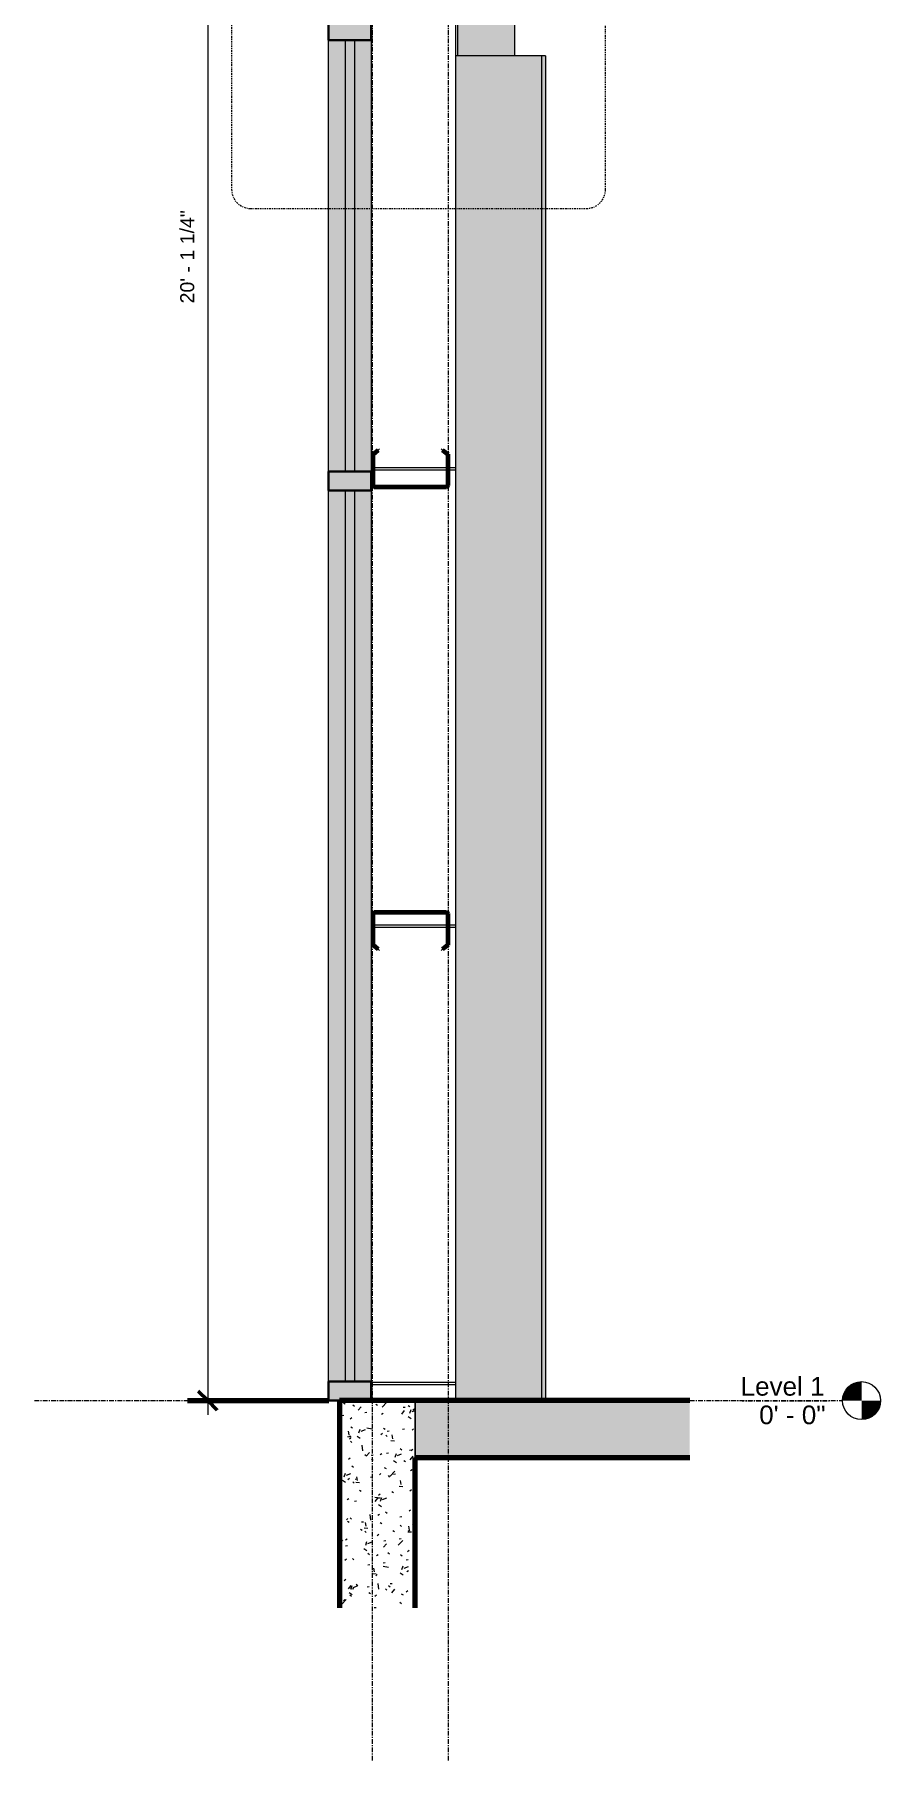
# Model space of a CAD drawing. Header units: inches. Extents: x 22745 to 23305, y -59 to 309.
# Drawn here: x 22865.5 to 22954.7, y -38 to 144.1 of the extents above; entities that cross this region are included whole.
import ezdxf

# ---------------------------------------------------------------- set-up
doc = ezdxf.new("R2010")
doc.units = ezdxf.units.IN
doc.header["$MEASUREMENT"] = 0
for name, pattern in [('Dash Dot 3_16_', [0.3125, 0.1875, -0.0625, 0, -0.0625]), ('Grid Line 1_2_', [0.875, 0.5, -0.125, 0.125, -0.125]), ('Grid Line 1_2__2_', [0.875, 0.5, -0.125, 0.125, -0.125])]:
    doc.linetypes.add(name, pattern=pattern)
for name, color, linetype, lineweight in [('A-ANNO-DIMS', 211, 'Continuous', 9), ('A-ANNO-DIMS-16', 211, 'Continuous', 9), ('A-ANNO-SYMB', 150, 'Continuous', 9), ('A-FLOR', 192, 'Continuous', 18), ('A-FLOR-LEVL', 51, 'Continuous', 9), ('A-FLOR-MCUT', 51, 'Continuous', 18), ('A-GLAZ-CURT', 52, 'Continuous', 9), ('A-GLAZ-CWMG', 51, 'Continuous', 9), ('A-WALL', 113, 'Continuous', 18), ('A-WALL-PATT', 111, 'Continuous', 70), ('C-TOPO', 7, 'Continuous', 9), ('L-SITE-WALL', 31, 'Continuous', 18), ('S-BEAM', 12, 'Continuous', 9), ('S-COLS', 52, 'Continuous', 9), ('S-GRID', 1, 'Continuous', 9)]:
    doc.layers.add(name, color=color, linetype=linetype, lineweight=lineweight)
doc.styles.add('Arial', font='arial.ttf', dxfattribs={"height": 1.967066})
doc.styles.add('Arial_1', font='arial.ttf', dxfattribs={"height": 1.475299})
doc.dimstyles.new('Linear_-_3_32__Arial', dxfattribs={"dimscale": 12, "dimtxt": 1.5, "dimasz": 0.166667, "dimexe": 0.125, "dimexo": 0.083333, "dimgap": 0.083333, "dimtad": 1, "dimdec": 4, "dimrnd": 0.0625, "dimzin": 1, "dimdsep": 46, "dimlunit": 4, "dimtxsty": 'Arial_1', "dimblk1": 'OBLIQUE', "dimblk2": 'OBLIQUE', "dimsah": 1, "dimcen": 0.09, "dimdle": 0.125, "dimazin": 0, "dimtfac": 1, "dimtdec": 4, "dimtix": 1, "dimtmove": 0, "dimatfit": 3, "dimfxl": 1, "dimtvp": 1, "dimtfill": 1, "dimfrac": 2, "dimtolj": 1, "dimtzin": 0, "dimarcsym": 2})
pattern_1 = [(45, (-21553.164, 101.134), (-1.583919, 1.583919), []), (45, (-21553.164, 103.534), (-1.583919, 1.583919), [])]

# ---------------------------------------------------------------- blocks, each defined once
blk = doc.blocks.new('Level - Level Head - Circle-2773-Section 15 - Callout 1')
at = {"layer": 'A-FLOR-LEVL'}
h = blk.add_hatch(color=256, dxfattribs=at)
edge = h.paths.add_edge_path(flags=0)
edge.add_line((-22743.72, 0), (-22745.72, 0))
edge.add_arc((-22743.72, 0), 2, 90, 180, ccw=False)
edge.add_line((-22743.72, 2), (-22743.72, 0))
h = blk.add_hatch(color=256, dxfattribs=at)
edge = h.paths.add_edge_path(flags=0)
edge.add_line((-22743.72, -2), (-22743.72, 0))
edge.add_line((-22743.72, 0), (-22741.72, 0))
edge.add_arc((-22743.72, 0), 2, 270, 360, ccw=False)
at = {"layer": 'A-FLOR-LEVL', "color": 250}
blk.add_circle((-22743.72, 0), 2, dxfattribs=at)
blk = doc.blocks.new('Locker Rooms and Restrooms_rvt-2-Section 15 - Callout 1')
at = {"color": 170, "lineweight": 5}
blk.add_blockref('Level - Level Head - Circle-2773-Section 15 - Callout 1', (0, 0), dxfattribs=at)
at = {"layer": 'A-FLOR-LEVL', "insert": (-22747.62, 2.49), "char_height": 1.967, "width": 10.584, "attachment_point": 3, "line_spacing_factor": 0.938532, "style": 'Arial', "bg_fill": 3, "box_fill_scale": 1.25, "bg_fill_color": 0, "bg_fill_transparency": 0}
blk.add_mtext('Level 1', dxfattribs=at)
at = {"layer": 'A-FLOR-LEVL', "insert": (-22747.52, -0.52), "char_height": 1.967, "width": 8.328, "attachment_point": 3, "line_spacing_factor": 0.938532, "style": 'Arial', "bg_fill": 3, "box_fill_scale": 1.25, "bg_fill_color": 0, "bg_fill_transparency": 0}
blk.add_mtext('0\' - 0"', dxfattribs=at)
at = {"layer": 'A-FLOR-LEVL', "linetype": 'Grid Line 1_2__2_'}
blk.add_line((-22830.96, 0), (-22745.72, 0), dxfattribs=at)
blk = doc.blocks.new('Struct_Xcel_Sports Complex_rvt-2-Section 15 - Callout 1')
at = {"layer": 'A-FLOR'}
blk.add_hatch(color=254, dxfattribs=at).paths.add_polyline_path([(-22761.84, -6), (-22761.84, 0), (-22790.8, 0), (-22790.8, -6)], flags=0)
at = {"layer": 'A-WALL-PATT', "lineweight": 9}
h = blk.add_hatch(dxfattribs=at)
h.set_pattern_fill('FP_9', color=250, style=0, pattern_type=2)
h.set_pattern_definition([(50, (-21553.164, 101.134), (4.590705, -0.401868), [0.48, -5.28]), (355, (-21553.164, 101.134), (-0.887837, 4.813698), [0.384, -4.224]), (100.451, (-21552.782, 101.1), (3.70197, 4.412723), [0.408, -4.487]), (46.184, (-21553.164, 102.414), (6.830659, -1.059043), [0.72, -7.92]), (96.636, (-21552.595, 102.325), (5.981664, 6.234015), [0.612, -6.731]), (351.184, (-21553.164, 102.414), (5.98208, 6.233824), [0.576, -6.336]), (21, (-21552.524, 102.094), (3.820292, -2.5771), [0.48, -5.28]), (326, (-21552.524, 102.094), (1.557207, 4.640587), [0.384, -4.224]), (71.451, (-21552.206, 101.879), (5.377147, 2.064703), [0.408, -4.487]), (37.5, (-21553.164, 101.134), (0.0779722, 2.1307863), [0.211, -3.962, 0.211, -4.077, -4.24]), (37.5, (-21553.164, 101.134), (0.0779722, 2.1307863), [-8.461, 0.211, -4.029]), (7.5, (-21553.164, 101.134), (1.683907, 2.5243905), [0.211, -2.234, 0.211, -3.866, -1.616]), (7.5, (-21553.164, 101.134), (1.683907, 2.5243905), [-6.522, 0.211, -1.405]), (327.5, (-21554.591, 101.134), (3.4165268, -0.1442966), [0.211, -1.389, 0.211, -4.781, -6.624]), (327.5, (-21554.591, 101.134), (3.4165268, -0.1442966), [-6.592, 0.211, -6.413]), (317.5, (-21555.231, 101.134), (3.732463, 0.640715), [0.211, -1.869, 0.211, -3.104, -4.704]), (317.5, (-21555.231, 101.134), (3.732463, 0.640715), [-5.395, 0.211, -4.493])])
h.paths.add_polyline_path([(-22798.8, -21.84), (-22790.8, -21.84), (-22790.8, 0), (-22798.8, 0)], flags=0)
at = {"layer": 'A-FLOR', "color": 10, "lineweight": 70}
for p, q in [((-22761.84, 0), (-22790.8, 0)), ((-22790.8, -6), (-22761.84, -6))]:
    blk.add_line(p, q, dxfattribs=at)
at = {"layer": 'A-FLOR-MCUT', "color": 50}
blk.add_line((-22790.8, 0), (-22790.8, -6), dxfattribs=at)
at = {"layer": 'A-WALL', "color": 50}
blk.add_line((-22790.8, -6), (-22790.8, 0), dxfattribs=at)
at = {"layer": 'L-SITE-WALL', "color": 10, "lineweight": 70}
for p, q in [((-22790.8, 0), (-22798.8, 0)), ((-22798.8, 0), (-22798.8, -21.84)), ((-22790.8, -21.84), (-22790.8, -6))]:
    blk.add_line(p, q, dxfattribs=at)
blk = doc.blocks.new('Girt_C - 8_D-1253505-Section 15 - Callout 1')
at = {"layer": 'S-BEAM'}
blk.add_hatch(color=256, dxfattribs=at).paths.add_polyline_path([(-22794.73, 47.57), (-22794.66, 47.66), (-22795.19, 48.11), (-22795.19, 51.37), (-22795.17, 51.42), (-22795.12, 51.45), (-22787.49, 51.45), (-22787.44, 51.42), (-22787.41, 51.37), (-22787.41, 48.11), (-22787.95, 47.66), (-22787.88, 47.57), (-22787.3, 48.05), (-22787.3, 51.37), (-22787.36, 51.5), (-22787.49, 51.55), (-22795.12, 51.55), (-22795.25, 51.5), (-22795.3, 51.37), (-22795.3, 48.05)], flags=0)
at = {"layer": 'S-BEAM', "lineweight": 50}
for p, q in [((-22795.3, 51.37), (-22795.3, 48.05)), ((-22795.19, 48.11), (-22795.19, 51.37)), ((-22787.49, 51.55), (-22795.12, 51.55)), ((-22795.12, 51.45), (-22787.49, 51.45)), ((-22787.41, 51.37), (-22787.41, 48.11)), ((-22787.3, 48.05), (-22787.3, 51.37)), ((-22795.3, 48.05), (-22794.73, 47.57)), ((-22794.66, 47.66), (-22795.19, 48.11)), ((-22794.73, 47.57), (-22794.66, 47.66)), ((-22787.41, 48.11), (-22787.95, 47.66)), ((-22787.95, 47.66), (-22787.88, 47.57)), ((-22787.88, 47.57), (-22787.3, 48.05))]:
    blk.add_line(p, q, dxfattribs=at)
for centre, radius, start, end in [((-22795.12, 51.37), 0.188, 90, 180), ((-22795.12, 51.37), 0.0782, 90, 176.9576), ((-22787.49, 51.37), 0.188, 0, 90), ((-22787.49, 51.37), 0.0782, 2.1227, 90)]:
    blk.add_arc(centre, radius, start, end, dxfattribs=at)
blk = doc.blocks.new('Girt_C - 8_D-1253506-Section 15 - Callout 1')
at = {"layer": 'S-BEAM'}
h = blk.add_hatch(dxfattribs=at)
h.set_pattern_fill('FP_8', color=256, style=0, pattern_type=2)
h.set_pattern_definition(pattern_1)
h.paths.add_polyline_path([(-22795.12, 96.32), (-22787.49, 96.32), (-22787.36, 96.38), (-22787.3, 96.51), (-22787.3, 99.82), (-22787.88, 100.3), (-22787.95, 100.22), (-22787.41, 99.77), (-22787.41, 96.5), (-22787.44, 96.45), (-22787.49, 96.43), (-22795.12, 96.43), (-22795.17, 96.45), (-22795.19, 96.5), (-22795.19, 99.77), (-22794.66, 100.22), (-22794.73, 100.3), (-22795.3, 99.82), (-22795.3, 96.51), (-22795.25, 96.38)], flags=0)
at = {"layer": 'S-BEAM', "lineweight": 50}
for p, q in [((-22794.73, 100.3), (-22795.3, 99.82)), ((-22795.19, 99.77), (-22794.66, 100.22)), ((-22794.66, 100.22), (-22794.73, 100.3)), ((-22787.88, 100.3), (-22787.95, 100.22)), ((-22787.95, 100.22), (-22787.41, 99.77)), ((-22787.3, 99.82), (-22787.88, 100.3)), ((-22795.3, 99.82), (-22795.3, 96.51)), ((-22795.19, 96.5), (-22795.19, 99.77)), ((-22787.41, 99.77), (-22787.41, 96.5)), ((-22787.3, 96.51), (-22787.3, 99.82)), ((-22787.49, 96.43), (-22795.12, 96.43)), ((-22795.12, 96.32), (-22787.49, 96.32))]:
    blk.add_line(p, q, dxfattribs=at)
for centre, radius, start, end in [((-22795.12, 96.51), 0.188, 180, 270), ((-22795.12, 96.51), 0.0782, 182.1227, 270), ((-22787.49, 96.51), 0.188, 270, 0), ((-22787.49, 96.51), 0.0782, 270, 356.9576)]:
    blk.add_arc(centre, radius, start, end, dxfattribs=at)
blk = doc.blocks.new('W-Wide Flange - 1_-5_-1341919-Section 15 - Callout 1')
at = {"layer": 'S-BEAM'}
h = blk.add_hatch(dxfattribs=at)
h.set_pattern_fill('FP_8', color=256, style=0, pattern_type=2)
h.set_pattern_definition(pattern_1)
h.paths.add_polyline_path([(-22781.71, 147.22), (-22780.3, 147.22), (-22780.3, 148.58), (-22782.04, 148.58), (-22782.24, 148.6), (-22782.42, 148.67), (-22782.59, 148.77), (-22782.73, 148.91), (-22782.84, 149.08), (-22782.91, 149.27), (-22782.93, 149.47), (-22782.93, 159.98), (-22782.91, 160.18), (-22782.84, 160.37), (-22782.73, 160.53), (-22782.59, 160.68), (-22782.42, 160.78), (-22782.24, 160.85), (-22782.04, 160.87), (-22780.3, 160.87), (-22780.3, 162.23), (-22786.3, 162.23), (-22786.3, 160.87), (-22784.57, 160.87), (-22784.37, 160.85), (-22784.16, 160.77), (-22784.01, 160.68), (-22783.87, 160.53), (-22783.77, 160.37), (-22783.7, 160.18), (-22783.68, 159.98), (-22783.68, 149.47), (-22783.7, 149.27), (-22783.77, 149.08), (-22783.87, 148.91), (-22784.01, 148.77), (-22784.18, 148.67), (-22784.37, 148.6), (-22784.57, 148.58), (-22786.3, 148.58), (-22786.3, 147.22)], flags=0)
for points in [[(-22783.68, 151.47), (-22783.68, 159.98), (-22783.7, 160.19), (-22783.76, 160.35), (-22783.76, 151.84), (-22783.69, 151.55)], [(-22782.93, 151.47), (-22782.91, 151.58), (-22782.9, 151.69), (-22782.84, 151.85), (-22782.85, 160.35), (-22782.91, 160.18), (-22782.93, 159.98), (-22782.93, 151.56)], [(-22782.46, 141.83), (-22780.3, 141.83), (-22780.3, 147.22), (-22786.3, 147.22), (-22786.3, 141.83), (-22784.1, 141.83)]]:
    blk.add_hatch(color=256, dxfattribs=at).paths.add_polyline_path(points, flags=0)
at = {"layer": 'S-BEAM', "lineweight": 50}
for p, q in [((-22780.3, 162.23), (-22786.3, 162.23)), ((-22786.3, 162.23), (-22786.3, 160.87)), ((-22780.3, 160.87), (-22780.3, 162.23)), ((-22786.3, 160.87), (-22784.57, 160.87)), ((-22782.04, 160.87), (-22780.3, 160.87)), ((-22783.68, 159.98), (-22783.68, 149.47)), ((-22782.93, 149.47), (-22782.93, 159.98)), ((-22784.57, 148.58), (-22786.3, 148.58)), ((-22786.3, 148.58), (-22786.3, 147.22)), ((-22780.3, 148.58), (-22782.04, 148.58)), ((-22780.3, 147.22), (-22780.3, 148.58)), ((-22786.3, 147.22), (-22780.3, 147.22))]:
    blk.add_line(p, q, dxfattribs=at)
at = {"layer": 'S-BEAM'}
for p, q in [((-22786.3, 141.83), (-22786.3, 147.22)), ((-22780.3, 141.83), (-22780.3, 147.22))]:
    blk.add_line(p, q, dxfattribs=at)
at = {"layer": 'S-BEAM', "lineweight": 50, "flags": 128}
for points in [[(-22784.57, 160.87), (-22784.37, 160.85), (-22784.18, 160.78), (-22784.01, 160.68), (-22783.87, 160.53), (-22783.77, 160.37), (-22783.76, 160.35)], [(-22783.76, 160.35), (-22783.7, 160.18), (-22783.68, 159.98)], [(-22782.93, 159.98), (-22782.91, 160.18), (-22782.85, 160.35)], [(-22782.85, 160.35), (-22782.84, 160.37), (-22782.73, 160.53), (-22782.59, 160.68), (-22782.42, 160.78), (-22782.24, 160.85), (-22782.04, 160.87)], [(-22783.68, 149.47), (-22783.7, 149.27), (-22783.77, 149.08), (-22783.87, 148.91), (-22784.01, 148.77), (-22784.18, 148.67), (-22784.37, 148.6), (-22784.57, 148.58)], [(-22782.04, 148.58), (-22782.24, 148.6), (-22782.42, 148.67), (-22782.59, 148.77), (-22782.73, 148.91), (-22782.84, 149.08), (-22782.91, 149.27), (-22782.93, 149.47)]]:
    blk.add_lwpolyline(points, dxfattribs=at)
blk = doc.blocks.new('Rectangular Mullion - Exterior 2_ x 4_5_-1060761-Section 15 - Callout 1')
at = {"layer": 'A-GLAZ-CWMG'}
blk.add_hatch(color=256, dxfattribs=at).paths.add_polyline_path([(-22799.93, 143.5), (-22795.43, 143.5), (-22795.43, 145.5), (-22799.93, 145.5)], flags=0)
at = {"layer": 'A-GLAZ-CWMG', "lineweight": 30}
for p, q in [((-22799.93, 145.5), (-22799.93, 143.5)), ((-22795.43, 145.5), (-22799.93, 145.5)), ((-22795.43, 143.5), (-22795.43, 145.5)), ((-22799.93, 143.5), (-22795.43, 143.5))]:
    blk.add_line(p, q, dxfattribs=at)
blk = doc.blocks.new('System Panel - Exterior Glazing-827454-Section 15 - Callout 1')
at = {"layer": 'A-GLAZ-CURT', "transparency": 33554649}
blk.add_hatch(color=256, dxfattribs=at).paths.add_polyline_path([(-22797.18, 2), (-22797.18, 96), (-22798.18, 96), (-22798.18, 2)], flags=0)
at = {"layer": 'A-GLAZ-CURT', "lineweight": 18}
for p, q in [((-22798.18, 96), (-22798.18, 2)), ((-22797.18, 96), (-22798.18, 96)), ((-22797.18, 2), (-22797.18, 96)), ((-22798.18, 2), (-22797.18, 2))]:
    blk.add_line(p, q, dxfattribs=at)
at = {"layer": 'A-GLAZ-CURT'}
for p, q in [((-22798.18, 96), (-22798.18, 2)), ((-22797.18, 96), (-22798.18, 96)), ((-22797.18, 2), (-22797.18, 96)), ((-22798.18, 2), (-22797.18, 2))]:
    blk.add_line(p, q, dxfattribs=at)
blk = doc.blocks.new('System Panel - Exterior Glazing-1142349-Section 15 - Callout 1')
at = {"layer": 'A-GLAZ-CURT', "transparency": 33554649}
blk.add_hatch(color=256, dxfattribs=at).paths.add_polyline_path([(-22798.18, 98), (-22797.18, 98), (-22797.18, 143.5), (-22798.18, 143.5), (-22798.18, 118.96)], flags=0)
at = {"layer": 'A-GLAZ-CURT', "lineweight": 18}
for p, q in [((-22798.18, 143.5), (-22798.18, 98)), ((-22797.18, 143.5), (-22798.18, 143.5)), ((-22797.18, 98), (-22797.18, 143.5)), ((-22798.18, 98), (-22797.18, 98))]:
    blk.add_line(p, q, dxfattribs=at)
at = {"layer": 'A-GLAZ-CURT'}
for p, q in [((-22798.18, 143.5), (-22798.18, 98)), ((-22797.18, 143.5), (-22798.18, 143.5)), ((-22797.18, 98), (-22797.18, 143.5)), ((-22798.18, 98), (-22797.18, 98))]:
    blk.add_line(p, q, dxfattribs=at)
blk = doc.blocks.new('Rectangular Mullion - Exterior 2_ x 4_5_-1060760-Section 15 - Callout 1')
at = {"layer": 'A-GLAZ-CWMG'}
blk.add_hatch(color=256, dxfattribs=at).paths.add_polyline_path([(-22795.43, 0), (-22795.43, 2), (-22799.93, 2), (-22799.93, 0)], flags=0)
at = {"layer": 'A-GLAZ-CWMG', "lineweight": 30}
for p, q in [((-22799.93, 2), (-22799.93, 0)), ((-22795.43, 2), (-22799.93, 2)), ((-22795.43, 0), (-22795.43, 2)), ((-22799.93, 0), (-22795.43, 0))]:
    blk.add_line(p, q, dxfattribs=at)
blk = doc.blocks.new('Rectangular Mullion - Exterior 2_ x 4_5_-1140453-Section 15 - Callout 1')
at = {"layer": 'A-GLAZ-CWMG'}
blk.add_hatch(color=256, dxfattribs=at).paths.add_polyline_path([(-22799.93, 96), (-22795.43, 96), (-22795.43, 98), (-22799.93, 98)], flags=0)
at = {"layer": 'A-GLAZ-CWMG', "lineweight": 30}
for p, q in [((-22799.93, 98), (-22799.93, 96)), ((-22795.43, 98), (-22799.93, 98)), ((-22795.43, 96), (-22795.43, 98)), ((-22799.93, 96), (-22795.43, 96))]:
    blk.add_line(p, q, dxfattribs=at)
blk = doc.blocks.new('Rectangular Mullion - Exterior 2_ x 4_5_-827470-Section 15 - Callout 1')
at = {"layer": 'A-GLAZ-CWMG'}
h = blk.add_hatch(color=256, dxfattribs=at)
h.paths.add_polyline_path([(-22798.18, 2), (-22798.18, 96), (-22799.93, 96), (-22799.93, 2)], flags=0)
h.paths.add_polyline_path([(-22797.18, 2), (-22795.43, 2), (-22795.43, 96), (-22797.18, 96), (-22797.18, 48.56)], flags=0)
blk.add_hatch(color=256, dxfattribs=at).paths.add_polyline_path([(-22797.18, 2), (-22797.18, 96), (-22798.18, 96), (-22798.18, 2)], flags=0)
for p, q in [((-22799.93, 96), (-22798.18, 96)), ((-22799.93, 2), (-22799.93, 96)), ((-22798.18, 96), (-22797.18, 96)), ((-22797.18, 96), (-22795.43, 96)), ((-22795.43, 96), (-22795.43, 2)), ((-22798.18, 2), (-22799.93, 2)), ((-22797.18, 2), (-22798.18, 2)), ((-22795.43, 2), (-22797.18, 2))]:
    blk.add_line(p, q, dxfattribs=at)
blk = doc.blocks.new('Rectangular Mullion - Exterior 2_ x 4_5_-1142358-Section 15 - Callout 1')
at = {"layer": 'A-GLAZ-CWMG'}
h = blk.add_hatch(color=256, dxfattribs=at)
h.paths.add_polyline_path([(-22798.18, 98), (-22798.18, 143.5), (-22799.93, 143.5), (-22799.93, 98)], flags=0)
h.paths.add_polyline_path([(-22795.43, 98), (-22795.43, 143.5), (-22797.18, 143.5), (-22797.18, 98)], flags=0)
blk.add_hatch(color=256, dxfattribs=at).paths.add_polyline_path([(-22797.18, 98), (-22797.18, 143.5), (-22798.18, 143.5), (-22798.18, 98)], flags=0)
for p, q in [((-22799.93, 143.5), (-22798.18, 143.5)), ((-22799.93, 98), (-22799.93, 143.5)), ((-22798.18, 143.5), (-22797.18, 143.5)), ((-22797.18, 143.5), (-22795.43, 143.5)), ((-22795.43, 143.5), (-22795.43, 98)), ((-22798.18, 98), (-22799.93, 98)), ((-22797.18, 98), (-22798.18, 98)), ((-22795.43, 98), (-22797.18, 98))]:
    blk.add_line(p, q, dxfattribs=at)
blk = doc.blocks.new('Level - Level Head - Circle-15001-Section 15 - Callout 1')
at = {"layer": 'A-FLOR-LEVL'}
h = blk.add_hatch(color=256, dxfattribs=at)
edge = h.paths.add_edge_path(flags=0)
edge.add_line((-22743.72, 0), (-22745.72, 0))
edge.add_arc((-22743.72, 0), 2, 90, 180, ccw=False)
edge.add_line((-22743.72, 2), (-22743.72, 0))
h = blk.add_hatch(color=256, dxfattribs=at)
edge = h.paths.add_edge_path(flags=0)
edge.add_line((-22743.72, -2), (-22743.72, 0))
edge.add_line((-22743.72, 0), (-22741.72, 0))
edge.add_arc((-22743.72, 0), 2, 270, 360, ccw=False)
blk.add_circle((-22743.72, 0), 2, dxfattribs=at)
blk = doc.blocks.new('DIMBLOCK3-Section 15 - Callout 1')
at = {"layer": 'A-ANNO-DIMS-16', "lineweight": 50}
for p, q in [((22883.73, 241.24), (22882.73, 242.24)), ((22883.73, 241.24), (22884.73, 240.24)), ((22883.73, 0), (22882.73, 1)), ((22883.73, 0), (22884.73, -1))]:
    blk.add_line(p, q, dxfattribs=at)
at = {"layer": 'A-ANNO-DIMS-16'}
for p, q in [((22883.73, 242.74), (22883.73, -1.5)), ((22900.11, 241.24), (22882.23, 241.24)), ((22883.73, 241.24), (22900.11, 241.24)), ((22884.15, 0), (22882.23, 0)), ((22883.73, 0), (22884.15, 0))]:
    blk.add_line(p, q, dxfattribs=at)
at = {"layer": 'A-ANNO-DIMS-16', "color": 0, "insert": (22880.82, 115.73), "char_height": 1.4753, "width": 11.7415, "attachment_point": 1, "rotation": 90, "line_spacing_factor": 0.938532, "style": 'Arial_1', "bg_fill": 3, "box_fill_scale": 1.25, "bg_fill_color": 0, "bg_fill_transparency": 0}
blk.add_mtext('20\' - 1 1/4"', dxfattribs=at)
blk = doc.blocks.new('_Oblique')
at = {"color": 0, "linetype": 'ByBlock', "lineweight": -2}
blk.add_line((-0.5, -0.5), (0.5, 0.5), dxfattribs=at)

msp = doc.modelspace()

# ---------------------------------------------------------------- hatches: boundary and pattern name
at = {"layer": 'A-WALL-PATT', "lineweight": 9}
h = msp.add_hatch(dxfattribs=at)
h.set_pattern_fill('FP_7', color=256, style=0, pattern_type=2)
h.set_pattern_definition([(90, (-23337.58, 677.25), (-193, -193), [48, -145]), (180, (-23337.58, 677.25), (-2e-14, -193), [96.25, -96.75]), (270, (-23433.83, 725.25), (-193, -193), [48, -145]), (180, (-23337.58, 725.25), (-2e-14, -193), [96.25, -96.75]), (270, (-23434.08, 725.25), (-193, -193), [48, -145]), (180, (-23434.08, 725.25), (-2e-14, -193), [96.25, -96.75]), (90, (-23530.33, 677.25), (-193, -193), [48, -145]), (180, (-23434.08, 677.25), (-2e-14, -193), [96.25, -96.75]), (90, (-23385.58, 725.5), (-193, -193), [48, -145]), (180, (-23337.33, 725.5), (-2e-14, -193), [48.25, -144.75]), (180, (-23337.33, 773.5), (-2e-14, -193), [48.25, -144.75]), (90, (-23482.08, 725.5), (-193, -193), [48, -145]), (180, (-23385.83, 725.5), (-2e-14, -193), [96.25, -96.75]), (270, (-23385.83, 773.5), (-193, -193), [48, -145]), (180, (-23385.83, 773.5), (-2e-14, -193), [96.25, -96.75]), (180, (-23482.33, 725.5), (-2e-14, -193), [48, -145]), (270, (-23482.33, 773.5), (-193, -193), [48, -145]), (180, (-23482.33, 773.5), (-2e-14, -193), [48, -145]), (90, (-23337.58, 773.75), (-193, -193), [48, -145]), (180, (-23337.58, 773.75), (-2e-14, -193), [96.25, -96.75]), (270, (-23433.83, 821.75), (-193, -193), [48, -145]), (180, (-23337.58, 821.75), (-2e-14, -193), [96.25, -96.75]), (270, (-23434.08, 821.75), (-193, -193), [48, -145]), (180, (-23434.08, 821.75), (-2e-14, -193), [96.25, -96.75]), (270, (-23530.33, 821.75), (-193, -193), [48, -145]), (180, (-23434.08, 773.75), (-2e-14, -193), [96.25, -96.75]), (90, (-23385.58, 822), (-193, -193), [48, -145]), (180, (-23337.33, 822), (-2e-14, -193), [48.25, -144.75]), (180, (-23337.33, 870), (-2e-14, -193), [48.25, -144.75]), (90, (-23482.08, 822), (-193, -193), [48, -145]), (180, (-23385.83, 822), (-2e-14, -193), [96.25, -96.75]), (270, (-23385.83, 870), (-193, -193), [48, -145]), (180, (-23385.83, 870), (-2e-14, -193), [96.25, -96.75]), (180, (-23482.33, 822), (-2e-14, -193), [48, -145]), (270, (-23482.33, 870), (-193, -193), [48, -145]), (180, (-23482.33, 870), (-2e-14, -193), [48, -145])])
h.paths.add_polyline_path([(22909.85623, 0), (22909.85623, 145.75), (22909.10623, 145.75), (22909.10505, 144.87213), (22909.05132, 144.74242), (22908.91873, 144.6875), (22901.29368, 144.68752), (22901.16115, 144.74242), (22901.10623, 144.875), (22901.10623, 145.75), (22897.79373, 145.75), (22897.79373, 145.5), (22900.98123, 145.5), (22900.98123, 0), (22909.10623, 0)], flags=0)
h.paths.add_polyline_path([(22901.68186, 47.57168), (22901.10623, 48.05469), (22901.10793, 51.37128), (22901.16115, 51.49977), (22901.29373, 51.55469), (22908.91876, 51.55469), (22909.05132, 51.49977), (22909.10623, 51.36719), (22909.10623, 48.05469), (22908.5317, 47.5726), (22908.4614, 47.65638), (22908.99686, 48.10569), (22908.99686, 51.37006), (22908.97299, 51.42344), (22908.91873, 51.44531), (22901.29368, 51.44531), (22901.23988, 51.42386), (22901.21561, 51.36719), (22901.21561, 48.10569), (22901.75216, 47.65547)], flags=0)
h.paths.add_polyline_path([(22908.64449, 96.32031), (22901.29371, 96.32032), (22901.16115, 96.37523), (22901.10623, 96.50781), (22901.10623, 99.82031), (22901.68077, 100.3024), (22901.75107, 100.21862), (22901.21561, 99.76931), (22901.21561, 96.50494), (22901.23948, 96.45156), (22901.29373, 96.42969), (22908.91879, 96.42969), (22908.97258, 96.45114), (22908.99686, 96.50781), (22908.99686, 99.76931), (22908.46031, 100.21953), (22908.53061, 100.30332), (22909.10623, 99.82031), (22909.10454, 96.50372), (22909.05132, 96.37523), (22908.91873, 96.32031)], flags=0)
h.paths.add_polyline_path([(22901.29373, 144.79688), (22908.91876, 144.79688), (22908.97299, 144.81875), (22908.99686, 144.875), (22908.99686, 145.75), (22901.21561, 145.75), (22901.21561, 144.8709), (22901.23988, 144.81832), (22901.29368, 144.79688)], flags=0)
at = {"layer": 'S-COLS', "lineweight": 5}
for points in [[(22910.23123, 0), (22910.23123, 141.83073), (22909.85623, 141.83073), (22909.85623, 0), (22910.05838, 0)], [(22918.23123, 0), (22918.23123, 141.83073), (22910.23123, 141.83073), (22910.23123, 0)], [(22918.23123, 0), (22918.92264, 0), (22918.92264, 141.83073), (22918.23123, 141.83073), (22918.23123, 48.56015)], [(22919.35623, 0), (22919.35623, 141.83073), (22918.92264, 141.83073), (22918.92264, 0)]]:
    msp.add_hatch(color=256, dxfattribs=at).paths.add_polyline_path(points, flags=0)

# ---------------------------------------------------------------- linework, layer by layer
at = {"layer": 'A-ANNO-SYMB', "linetype": 'Dash Dot 3_16_'}
for p, q in [((22886.24744, 247.26166), (22886.24744, 127.74165)), ((22925.68088, 127.74165), (22925.68088, 247.26166)), ((22888.24744, 125.74165), (22923.68088, 125.74165))]:
    msp.add_line(p, q, dxfattribs=at)
for centre, start, end in [((22888.24744, 127.74165), 180, 270), ((22923.68088, 127.74165), 270, 0)]:
    msp.add_arc(centre, 2, start, end, dxfattribs=at)
at = {"layer": 'C-TOPO', "lineweight": 90}
msp.add_line((22881.5749, 0), (22896.48123, 0), dxfattribs=at)
at = {"layer": 'C-TOPO'}
msp.add_line((22896.48123, 0), (22881.5749, 0), dxfattribs=at)
at = {"layer": 'L-SITE-WALL'}
msp.add_line((22909.85623, 145.75), (22909.85623, 0), dxfattribs=at)
at = {"layer": 'S-COLS'}
for p, q in [((22910.23123, 141.83073), (22909.84989, 141.83073)), ((22918.23123, 141.83073), (22910.23123, 141.83073)), ((22918.92264, 141.83073), (22918.23123, 141.83073)), ((22918.92264, 141.83073), (22918.92264, 0)), ((22919.35623, 141.83073), (22918.92264, 141.83073)), ((22919.35623, 141.83073), (22919.35623, 0))]:
    msp.add_line(p, q, dxfattribs=at)
at = {"layer": 'S-GRID', "linetype": 'Grid Line 1_2_'}
for p, q in [((22901.10623, -37.95708), (22901.10623, 275.88637)), ((22901.10623, -37.95708), (22901.10623, 275.88637)), ((22909.10623, -37.95708), (22909.10623, 275.88637)), ((22909.10623, -37.95708), (22909.10623, 275.88637))]:
    msp.add_line(p, q, dxfattribs=at)

# ---------------------------------------------------------------- block references
at = {"layer": 'A-FLOR-LEVL'}
msp.add_blockref('Level - Level Head - Circle-15001-Section 15 - Callout 1', (45696.40905, 0), dxfattribs=at)
at = {"layer": 'A-GLAZ-CURT'}
for name in ['System Panel - Exterior Glazing-1142349-Section 15 - Callout 1', 'System Panel - Exterior Glazing-827454-Section 15 - Callout 1']:
    msp.add_blockref(name, (45696.40905, 0), dxfattribs=at)
at = {"layer": 'A-GLAZ-CWMG'}
for name in ['Rectangular Mullion - Exterior 2_ x 4_5_-1060761-Section 15 - Callout 1', 'Rectangular Mullion - Exterior 2_ x 4_5_-1142358-Section 15 - Callout 1', 'Rectangular Mullion - Exterior 2_ x 4_5_-1140453-Section 15 - Callout 1', 'Rectangular Mullion - Exterior 2_ x 4_5_-827470-Section 15 - Callout 1', 'Rectangular Mullion - Exterior 2_ x 4_5_-1060760-Section 15 - Callout 1']:
    msp.add_blockref(name, (45696.40905, 0), dxfattribs=at)
at = {"layer": 'S-BEAM'}
for name in ['W-Wide Flange - 1_-5_-1341919-Section 15 - Callout 1', 'Girt_C - 8_D-1253506-Section 15 - Callout 1', 'Girt_C - 8_D-1253505-Section 15 - Callout 1']:
    msp.add_blockref(name, (45696.40905, 0), dxfattribs=at)

# ---------------------------------------------------------------- texts
at = {"layer": 'A-FLOR-LEVL', "insert": (22948.79322, 2.48644), "char_height": 1.967066, "width": 10.584, "attachment_point": 3, "line_spacing_factor": 0.938532, "style": 'Arial', "bg_fill": 3, "box_fill_scale": 1.25, "bg_fill_color": 0, "bg_fill_transparency": 0}
msp.add_mtext('Level 1', dxfattribs=at)

# ---------------------------------------------------------------- next in the draw order: texts
at = {"layer": 'A-FLOR-LEVL', "insert": (22948.89121, -0.51877), "char_height": 1.967066, "width": 8.328, "attachment_point": 3, "line_spacing_factor": 0.938532, "style": 'Arial', "bg_fill": 3, "box_fill_scale": 1.25, "bg_fill_color": 0, "bg_fill_transparency": 0}
msp.add_mtext('0\' - 0"', dxfattribs=at)

# ---------------------------------------------------------------- next in the draw order: linework, layer by layer
at = {"layer": 'A-FLOR-LEVL', "linetype": 'Grid Line 1_2_'}
msp.add_line((22865.45378, 0), (22950.68491, 0), dxfattribs=at)

# ---------------------------------------------------------------- next in the draw order: dimensions: what is measured, and where the dimension line sits
at = {"layer": 'A-ANNO-DIMS'}
dim = msp.add_linear_dim(base=(22883.73221, 0), p1=(22901.10623, 241.24219), p2=(22885.14642, 0), angle=90, dimstyle='Linear_-_3_32__Arial', override={"dimpost": '<>', "dimfxl": 241.769536}, dxfattribs=at)
dim.commit()
dim.dimension.update_dxf_attribs({"geometry": 'DIMBLOCK3-Section 15 - Callout 1', "text_midpoint": (22881.9694, 120.62109)})

# ---------------------------------------------------------------- next in the draw order: block references
at = {"color": 130, "lineweight": 5}
msp.add_blockref('Locker Rooms and Restrooms_rvt-2-Section 15 - Callout 1', (45696.40905, 0), dxfattribs=at)

# ---------------------------------------------------------------- next in the draw order: block references
msp.add_blockref('Struct_Xcel_Sports Complex_rvt-2-Section 15 - Callout 1', (45696.40905, 0), dxfattribs=at)

doc.saveas('drawing.dxf')
